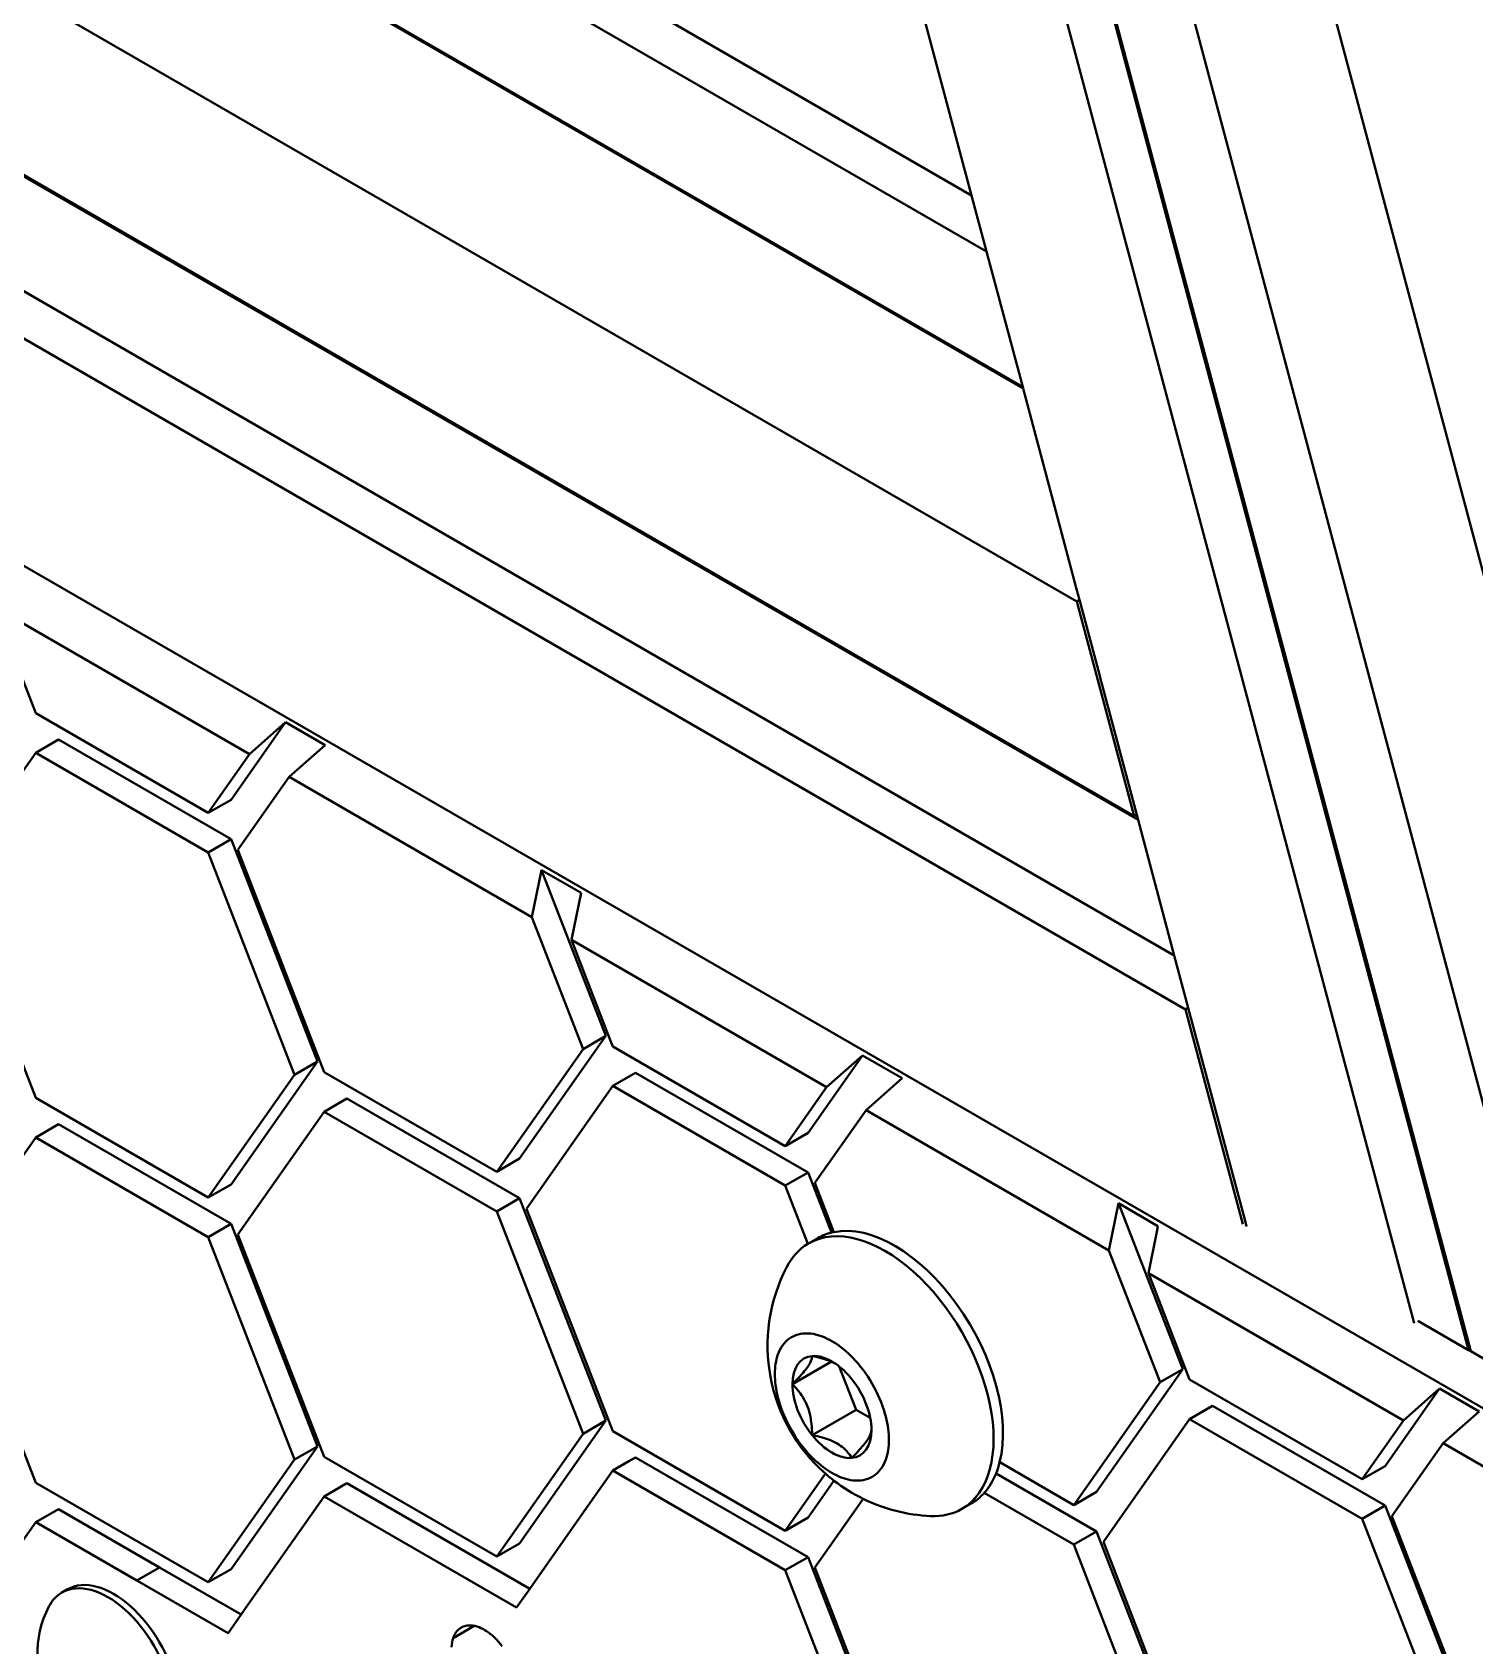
# Model space of a CAD drawing. Header units: millimetres. Extents: x 15 to 415, y 5 to 292.
# Drawn here: x 309.72 to 315.31, y 63.2 to 69.45 of the extents above; entities that cross this region are included whole.
import ezdxf

# ---------------------------------------------------------------- set-up
doc = ezdxf.new("R2010")
doc.units = ezdxf.units.MM
doc.layers.add('Geometries', color=7, linetype='Continuous')

msp = doc.modelspace()

# ---------------------------------------------------------------- linework, layer by layer
at = {"layer": 'Geometries', "linetype": 'Continuous', "lineweight": 40}
for p, q in [((316.3039, 63.7362), (299.0261, 128.5255)), ((315.2899, 64.3438), (298.7328, 126.4306)), ((315.0703, 64.4529), (298.7061, 125.8165)), ((315.6479, 64.1371), (299.2221, 125.7315)), ((300.2689, 120.6446), (315.2817, 64.3485)), ((313.3565, 68.8206), (301.0166, 75.945)), ((313.4144, 68.6034), (300.8575, 75.8531)), ((313.5559, 68.0726), (300.4686, 75.6286)), ((300.4731, 75.6312), (313.5543, 68.0788)), ((299.8587, 75.2765), (313.764, 67.2483)), ((299.3624, 74.8535), (314.0015, 66.4016)), ((313.986, 66.4159), (299.367, 74.8562)), ((298.9781, 74.6316), (314.1414, 65.8771)), ((314.1854, 65.6679), (300.2843, 73.6937)), ((316.1458, 63.6558), (303.042, 71.2212)), ((313.1345, 69.653), (313.3565, 68.8206)), ((313.3565, 68.8206), (313.4144, 68.6034)), ((313.4144, 68.6034), (313.5543, 68.0788)), ((313.5543, 68.0788), (313.5559, 68.0726)), ((313.5559, 68.0726), (313.6773, 67.6175)), ((313.6773, 67.6175), (313.7617, 67.3008)), ((313.7617, 67.3008), (313.7742, 67.2541)), ((313.764, 67.2483), (313.7742, 67.2541)), ((313.986, 66.4159), (313.764, 67.2483)), ((313.7742, 67.2541), (313.7869, 67.2064)), ((310.5592, 66.6566), (309.5708, 67.2273)), ((309.7308, 66.815), (309.5708, 67.2273)), ((313.7869, 67.2064), (313.8527, 66.9596)), ((313.8527, 66.9596), (313.8587, 66.9372)), ((313.8594, 66.9346), (313.8587, 66.9372)), ((313.8594, 66.9346), (313.9099, 66.7451)), ((310.3993, 66.4291), (309.7308, 66.815)), ((310.4877, 66.4801), (310.6987, 66.7803)), ((310.6987, 66.7803), (310.5592, 66.6566)), ((310.8518, 66.6918), (310.6987, 66.7803)), ((313.9099, 66.7451), (313.9962, 66.4217)), ((309.7308, 66.6619), (309.8192, 66.713)), ((310.4877, 66.327), (309.8192, 66.713)), ((310.7124, 66.5682), (310.8518, 66.6918)), ((309.7308, 66.6619), (309.3965, 66.1864)), ((310.3993, 66.276), (309.7308, 66.6619)), ((310.3993, 66.4291), (310.5592, 66.6566)), ((310.7124, 66.5682), (310.5142, 66.2862)), ((311.6529, 66.0252), (310.7124, 66.5682)), ((310.3993, 66.4291), (310.4877, 66.4801)), ((313.9962, 66.4217), (313.986, 66.4159)), ((313.9962, 66.4217), (314.0015, 66.4016)), ((314.0015, 66.4016), (314.1414, 65.8771)), ((310.3993, 66.276), (310.4877, 66.327)), ((310.4877, 66.327), (310.8219, 65.4655)), ((310.3993, 66.276), (310.7335, 65.4145)), ((310.8484, 65.4247), (310.5142, 66.2862)), ((309.7308, 65.3249), (309.3965, 66.1864)), ((311.6903, 66.2077), (311.6529, 66.0252)), ((311.6903, 66.2077), (311.9395, 65.5653)), ((311.8434, 66.1194), (311.6903, 66.2077)), ((311.806, 65.9368), (311.8434, 66.1194)), ((311.6529, 66.0252), (311.8511, 65.5143)), ((312.7944, 65.3662), (311.806, 65.9368)), ((311.806, 65.9368), (311.8642, 65.7869)), ((314.1414, 65.8771), (314.1956, 65.6738)), ((311.8642, 65.7869), (311.9578, 65.5456)), ((314.1854, 65.6679), (314.1956, 65.6738)), ((314.4074, 64.8356), (314.1854, 65.6679)), ((314.1956, 65.6738), (314.4157, 64.8485)), ((311.6053, 65.0898), (311.9395, 65.5653)), ((311.8511, 65.5143), (311.9395, 65.5653)), ((311.5169, 65.0388), (311.8511, 65.5143)), ((311.9578, 65.5456), (311.966, 65.5245)), ((312.6344, 65.1386), (311.966, 65.5245)), ((310.4877, 64.99), (310.8219, 65.4655)), ((310.7335, 65.4145), (310.8219, 65.4655)), ((312.7228, 65.1896), (312.9338, 65.4898)), ((312.9338, 65.4898), (312.7944, 65.3662)), ((313.087, 65.4014), (312.9338, 65.4898)), ((310.3993, 64.939), (310.7335, 65.4145)), ((311.5169, 65.0388), (310.8484, 65.4247)), ((311.966, 65.3715), (311.6317, 64.8959)), ((311.966, 65.3715), (312.0544, 65.4225)), ((312.6344, 64.9855), (311.966, 65.3715)), ((312.7228, 65.0365), (312.0544, 65.4225)), ((312.9475, 65.2777), (313.087, 65.4014)), ((310.3993, 64.939), (309.7308, 65.3249)), ((310.8484, 65.2716), (310.9368, 65.3227)), ((311.6053, 64.9367), (310.9368, 65.3227)), ((312.6344, 65.1386), (312.7944, 65.3662)), ((310.8484, 65.2716), (310.5142, 64.7961)), ((311.5169, 64.8857), (310.8484, 65.2716)), ((312.9475, 65.2777), (312.7493, 64.9957)), ((313.8881, 64.7347), (312.9475, 65.2777)), ((309.7308, 65.1718), (309.8192, 65.2228)), ((310.4877, 64.8369), (309.8192, 65.2228)), ((312.6344, 65.1386), (312.7228, 65.1896)), ((309.7308, 65.1718), (309.3965, 64.6963)), ((310.3993, 64.7859), (309.7308, 65.1718)), ((311.5169, 65.0388), (311.6053, 65.0898)), ((312.6344, 64.9855), (312.7228, 65.0365)), ((312.7228, 65.0365), (312.8133, 64.8034)), ((312.8231, 64.8056), (312.7493, 64.9957)), ((310.3993, 64.939), (310.4877, 64.99)), ((311.5169, 64.8857), (311.6053, 64.9367)), ((311.6053, 64.9367), (311.9395, 64.0752)), ((312.6344, 64.9855), (312.7221, 64.7597)), ((311.5169, 64.8857), (311.8511, 64.0242)), ((311.6317, 64.8959), (311.966, 64.0344)), ((313.9254, 64.9173), (313.8881, 64.7347)), ((313.9254, 64.9173), (314.1747, 64.2749)), ((314.0785, 64.8289), (313.9254, 64.9173)), ((310.3993, 64.7859), (310.4877, 64.8369)), ((310.4877, 64.8369), (310.8219, 63.9754)), ((314.0785, 64.8289), (314.0738, 64.8059)), ((314.4157, 64.8485), (314.4213, 64.8276)), ((310.3993, 64.7859), (310.7335, 63.9244)), ((310.8484, 63.9346), (310.5142, 64.7961)), ((312.7614, 64.7824), (312.7249, 64.7614)), ((314.0412, 64.6463), (314.0738, 64.8059)), ((309.7308, 63.8348), (309.3965, 64.6963)), ((313.8881, 64.7347), (314.0863, 64.2238)), ((315.0296, 64.0757), (314.0412, 64.6463)), ((314.2011, 64.2341), (314.0412, 64.6463)), ((315.0856, 64.4618), (315.2817, 64.3485)), ((315.2817, 64.3485), (315.2899, 64.3438)), ((315.2899, 64.3438), (315.4051, 64.2773)), ((312.8136, 64.3037), (312.6621, 64.2163)), ((312.8436, 64.2852), (312.9088, 64.1172)), ((313.8404, 63.7993), (314.1747, 64.2749)), ((314.0863, 64.2238), (314.1747, 64.2749)), ((313.7521, 63.7483), (314.0863, 64.2238)), ((314.8696, 63.8481), (314.2011, 64.2341)), ((314.958, 63.8992), (315.169, 64.1993)), ((315.169, 64.1993), (315.0296, 64.0757)), ((315.3221, 64.1109), (315.169, 64.1993)), ((314.2011, 64.081), (314.2895, 64.132)), ((314.958, 63.7461), (314.2895, 64.132)), ((311.6053, 63.5997), (311.9395, 64.0752)), ((311.8511, 64.0242), (311.9395, 64.0752)), ((312.9088, 64.1172), (312.7386, 64.019)), ((312.9088, 64.1172), (312.9636, 64.0856)), ((314.2011, 64.081), (313.8669, 63.6055)), ((314.8696, 63.695), (314.2011, 64.081)), ((314.8696, 63.8481), (315.0296, 64.0757)), ((315.1827, 63.9873), (315.3221, 64.1109)), ((311.5169, 63.5487), (311.8511, 64.0242)), ((312.6344, 63.6485), (311.966, 64.0344)), ((310.4877, 63.4999), (310.8219, 63.9754)), ((310.7335, 63.9244), (310.8219, 63.9754)), ((311.5169, 63.5487), (310.8484, 63.9346)), ((315.1827, 63.9873), (314.9845, 63.7053)), ((316.1233, 63.4442), (315.1827, 63.9873)), ((310.3993, 63.4489), (310.7335, 63.9244)), ((311.966, 63.8813), (311.8555, 63.7242)), ((311.966, 63.8813), (312.0288, 63.9176)), ((312.6344, 63.4954), (311.966, 63.8813)), ((312.0544, 63.9324), (312.0288, 63.9176)), ((312.7228, 63.5464), (312.0544, 63.9324)), ((313.8404, 63.6462), (313.4513, 63.8709)), ((313.7521, 63.7483), (313.4652, 63.9139)), ((314.8696, 63.8481), (314.958, 63.8992)), ((310.3993, 63.4489), (309.7308, 63.8348)), ((310.8484, 63.7815), (310.9368, 63.8326)), ((311.6445, 63.424), (310.9368, 63.8326)), ((312.6344, 63.6485), (312.79, 63.8698)), ((312.7228, 63.6995), (312.8232, 63.8424)), ((310.8484, 63.7815), (310.553, 63.3612)), ((311.5934, 63.3514), (310.8484, 63.7815)), ((312.9365, 63.772), (312.9004, 63.7205)), ((313.3186, 63.733), (313.3551, 63.754)), ((313.7521, 63.5952), (313.4055, 63.7953)), ((313.7521, 63.7483), (313.8404, 63.7993)), ((314.8696, 63.695), (314.958, 63.7461)), ((314.958, 63.7461), (315.2923, 62.8846)), ((309.8192, 63.7327), (309.7308, 63.6817)), ((310.2107, 63.5067), (309.8192, 63.7327)), ((311.6445, 63.424), (311.8555, 63.7242)), ((312.6344, 63.6485), (312.7228, 63.6995)), ((312.9004, 63.7205), (312.7493, 63.5056)), ((314.8696, 63.695), (315.2039, 62.8335)), ((315.3187, 62.8438), (314.9845, 63.7053)), ((309.3965, 63.2062), (309.7308, 63.6817)), ((310.1223, 63.4557), (309.7308, 63.6817)), ((313.7521, 63.5952), (313.8404, 63.6462)), ((313.8404, 63.6462), (314.1747, 62.7848)), ((311.5169, 63.5487), (311.6053, 63.5997)), ((313.7521, 63.5952), (314.0863, 62.7337)), ((314.2011, 62.744), (313.8669, 63.6055)), ((310.1223, 63.4557), (310.2107, 63.5067)), ((310.5269, 63.3241), (310.2107, 63.5067)), ((310.3993, 63.4489), (310.4877, 63.4999)), ((312.6344, 63.4954), (312.7228, 63.5464)), ((312.6344, 63.4954), (312.9687, 62.6339)), ((312.7228, 63.5464), (313.0571, 62.6849)), ((313.0836, 62.6441), (312.7493, 63.5056)), ((310.1223, 63.4557), (310.4759, 63.2515)), ((309.8544, 63.4218), (309.8325, 63.4092)), ((311.6445, 63.424), (311.5934, 63.3514)), ((310.5269, 63.3241), (310.4759, 63.2515)), ((310.5269, 63.3241), (310.553, 63.3612)), ((311.4296, 63.2801), (311.3478, 63.2329)), ((311.3829, 63.2754), (311.3741, 63.2703)), ((311.3741, 63.2703), (311.3788, 63.2734))]:
    msp.add_line(p, q, dxfattribs=at)
at = {"layer": 'Geometries', "linetype": 'Continuous', "lineweight": 40, "flags": 128}
for points in [[(313.0361, 64.0003), (313.036, 64.0106), (313.0354, 64.0212), (313.0345, 64.0322), (313.0332, 64.0435), (313.0315, 64.0551), (313.0294, 64.0668), (313.0269, 64.0787), (313.024, 64.0909), (313.0206, 64.1032), (313.0163, 64.1174), (313.0114, 64.1317), (313.006, 64.1462), (313.0001, 64.1607), (312.9937, 64.1752), (312.9867, 64.1897), (312.9793, 64.204), (312.9714, 64.2181), (312.9631, 64.232), (312.9544, 64.2456), (312.9454, 64.2588), (312.9361, 64.2716), (312.9265, 64.284), (312.9167, 64.2959), (312.9066, 64.3073), (312.8965, 64.3182), (312.8873, 64.3274), (312.8781, 64.3361), (312.8689, 64.3444), (312.8596, 64.3521), (312.8505, 64.3594), (312.8415, 64.366), (312.8326, 64.3722), (312.8238, 64.3778), (312.8152, 64.383), (312.8063, 64.3879), (312.7974, 64.3925), (312.7883, 64.3966), (312.7792, 64.4004), (312.77, 64.4037), (312.761, 64.4065), (312.7519, 64.4089), (312.7428, 64.4107), (312.7338, 64.4121), (312.7237, 64.413), (312.7137, 64.4131), (312.7038, 64.4126), (312.6942, 64.4113), (312.6849, 64.4092), (312.6759, 64.4064), (312.6672, 64.4028), (312.6589, 64.3985), (312.651, 64.3935), (312.6436, 64.3878), (312.6367, 64.3813), (312.6302, 64.3743), (312.6243, 64.3666), (312.6189, 64.3584), (312.614, 64.3497), (312.6097, 64.3404), (312.6063, 64.3318), (312.6033, 64.3229), (312.6008, 64.3137), (312.5987, 64.3042), (312.597, 64.2946), (312.5958, 64.285), (312.5949, 64.2752), (312.5944, 64.2654), (312.5942, 64.2555), (312.5944, 64.2452), (312.5949, 64.2345), (312.5958, 64.2236), (312.5971, 64.2123), (312.5989, 64.2006), (312.6009, 64.189), (312.6034, 64.1771), (312.6064, 64.1649), (312.6097, 64.1526), (312.614, 64.1384), (312.6189, 64.124), (312.6243, 64.1096), (312.6302, 64.095), (312.6367, 64.0805), (312.6436, 64.0661), (312.651, 64.0518), (312.6589, 64.0377), (312.6672, 64.0238), (312.6759, 64.0102), (312.6849, 63.997), (312.6942, 63.9841), (312.7038, 63.9717), (312.7137, 63.9598), (312.7237, 63.9484), (312.7338, 63.9376), (312.743, 63.9284), (312.7522, 63.9196), (312.7615, 63.9114), (312.7707, 63.9036), (312.7799, 63.8964), (312.7888, 63.8897), (312.7977, 63.8836), (312.8065, 63.8779), (312.8152, 63.8727), (312.824, 63.8678), (312.8329, 63.8633), (312.842, 63.8591), (312.8511, 63.8554), (312.8603, 63.852), (312.8694, 63.8492), (312.8784, 63.8469), (312.8875, 63.845), (312.8965, 63.8437), (312.9066, 63.8428), (312.9167, 63.8426), (312.9265, 63.8432), (312.9361, 63.8445), (312.9454, 63.8466), (312.9544, 63.8494), (312.9631, 63.8529), (312.9714, 63.8573), (312.9793, 63.8623), (312.9867, 63.868), (312.9937, 63.8744), (313.0001, 63.8815), (313.006, 63.8891), (313.0114, 63.8974), (313.0163, 63.9061), (313.0206, 63.9153), (313.024, 63.924), (313.027, 63.9329), (313.0295, 63.9421), (313.0316, 63.9516), (313.0333, 63.9612), (313.0346, 63.9708), (313.0354, 63.9806), (313.036, 63.9904), (313.0361, 64.0003)], [(312.7386, 64.3252), (312.7385, 64.322), (312.7381, 64.3189), (312.7375, 64.3156), (312.7366, 64.3123), (312.7355, 64.3089), (312.7341, 64.3055), (312.7321, 64.3012), (312.7299, 64.2968), (312.7272, 64.2923), (312.7242, 64.2875), (312.7209, 64.2826), (312.7171, 64.2774), (312.713, 64.272), (312.7084, 64.2663), (312.7034, 64.2603), (312.6979, 64.254), (312.693, 64.2485), (312.6876, 64.2427), (312.6819, 64.2366), (312.6758, 64.2302), (312.6692, 64.2234), (312.6621, 64.2163)], [(312.8136, 64.3037), (312.8125, 64.3042), (312.8038, 64.3076), (312.7947, 64.3109), (312.7865, 64.3135), (312.778, 64.316), (312.769, 64.3184), (312.7594, 64.3208), (312.7493, 64.323), (312.7386, 64.3252)], [(312.8256, 64.2982), (312.8207, 64.3006), (312.8136, 64.3037)], [(312.6621, 64.2163), (312.6692, 64.209), (312.6758, 64.2017), (312.6819, 64.1946), (312.6876, 64.1875), (312.693, 64.1804), (312.6979, 64.1733), (312.7034, 64.1647), (312.7084, 64.1561), (312.713, 64.1474), (312.7171, 64.1385), (312.7209, 64.1295), (312.7242, 64.1202), (312.7272, 64.1107), (312.7299, 64.1008), (312.7321, 64.0906), (312.7341, 64.0801), (312.7355, 64.0709), (312.7366, 64.0614), (312.7375, 64.0515), (312.7381, 64.0411), (312.7385, 64.0303), (312.7386, 64.019)], [(312.7386, 64.019), (312.7493, 64.0168), (312.7594, 64.0146), (312.769, 64.0122), (312.778, 64.0098), (312.7865, 64.0073), (312.7947, 64.0047), (312.8038, 64.0015), (312.8125, 63.998), (312.8207, 63.9944), (312.8284, 63.9906), (312.8357, 63.9866)], [(312.8917, 63.9306), (312.8988, 63.9378), (312.9054, 63.9445), (312.9116, 63.9509), (312.9173, 63.957), (312.9226, 63.9628), (312.9276, 63.9684), (312.933, 63.9747), (312.938, 63.9806), (312.9426, 63.9863), (312.9467, 63.9917), (312.9505, 63.9969), (312.9539, 64.0018), (312.9569, 64.0066), (312.9595, 64.0112), (312.9618, 64.0156), (312.9637, 64.0198), (312.9651, 64.0233), (312.9662, 64.0266), (312.9671, 64.0299), (312.9677, 64.0332), (312.9681, 64.0364), (312.9683, 64.0395)], [(312.8357, 63.9866), (312.8426, 63.9824), (312.8492, 63.978), (312.8554, 63.9733), (312.8613, 63.9683), (312.867, 63.9629), (312.8715, 63.9583), (312.8759, 63.9533), (312.88, 63.9481), (312.8841, 63.9426), (312.888, 63.9368), (312.8917, 63.9306)], [(311.3788, 63.2734), (311.38, 63.2741), (311.3828, 63.2755)], [(311.3828, 63.2755), (311.3865, 63.2771), (311.3933, 63.2794), (311.4004, 63.281), (311.4079, 63.2818), (311.4156, 63.2819), (311.4236, 63.2812), (311.4296, 63.2802)], [(311.4296, 63.2802), (311.4318, 63.2797), (311.4402, 63.2776), (311.4487, 63.2746), (311.4558, 63.2716), (311.463, 63.2681), (311.4702, 63.2641), (311.4774, 63.2596), (311.4846, 63.2547), (311.4917, 63.2494), (311.5001, 63.2425), (311.5084, 63.2351), (311.5165, 63.2271), (311.5243, 63.2187), (311.532, 63.2098), (311.5383, 63.2018)], [(311.3417, 63.1981), (311.3424, 63.2075), (311.3437, 63.2164), (311.3455, 63.2249), (311.3478, 63.2329)]]:
    msp.add_lwpolyline(points, dxfattribs=at)
at = {"layer": 'Geometries', "linetype": 'Continuous', "lineweight": 40}
for centre, radius, start, end in [((313.2269, 64.3656), 0.6608, 152.52098, 228.61473), ((313.2269, 64.3656), 0.6608, 228.61473, 232.35177), ((313.2269, 64.3656), 0.6608, 232.35177, 243.93597), ((313.2269, 64.3656), 0.6608, 243.93597, 267.47901), ((310.1337, 63.1717), 0.3965, 152.52099, 267.47901)]:
    msp.add_arc(centre, radius, start, end, dxfattribs=at)
for centre, major_axis, start_param, end_param in [((313.0218, 64.2472), (0.2969, -0.5142), 0, 3.141593), ((313.0582, 64.2682), (0.2969, -0.5142), 0.536685, 2.950658), ((313.0218, 64.2472), (0.2969, -0.5142), 3.151197, 3.494309), ((313.0218, 64.2472), (0.2969, -0.5142), 3.141593, 3.151197), ((313.0582, 64.2682), (0.2969, -0.5142), 2.979084, 3.141593), ((313.0582, 64.2682), (0.2969, -0.5142), 2.950658, 2.979084), ((312.8152, 64.1279), (0.1083, -0.1875), 2.879793, 3.926991), ((312.8152, 64.1279), (0.1083, -0.1875), 2.288181, 2.879793), ((312.8152, 64.1279), (0.1083, -0.1875), 2.169344, 2.288181), ((312.8152, 64.1279), (0.1083, -0.1875), 1.832596, 2.169344), ((312.8152, 64.1279), (0.1083, -0.1875), 3.926991, 4.974188), ((312.8152, 64.1279), (0.1083, -0.1875), 1.033304, 1.832596), ((312.8152, 64.1279), (0.1083, -0.1875), 0.785398, 1.033304), ((312.8152, 64.1279), (0.1083, -0.1875), 4.974188, 6.021386), ((312.8152, 64.1279), (0.1083, -0.1875), 6.021386, 7.068584), ((313.0582, 64.2682), (0.2969, -0.5142), 0.188662, 0.426311), ((313.0582, 64.2682), (0.2969, -0.5142), 0.426311, 0.536685), ((313.0582, 64.2682), (0.2969, -0.5142), 0, 0.188662), ((313.0218, 64.2472), (0.2969, -0.5142), 5.930469, 6.283185), ((310.0106, 63.1007), (0.1781, -0.3085), 0, 3.141593), ((310.0325, 63.1133), (0.1781, -0.3085), 0, 3.141593), ((310.0106, 63.1007), (0.1781, -0.3085), 3.141593, 3.494309), ((311.4696, 63.1165), (0.0906, -0.157), 3.197754, 3.610473)]:
    msp.add_ellipse(centre, major_axis=major_axis, ratio=0.57735, start_param=start_param, end_param=end_param, dxfattribs=at)

doc.saveas('drawing.dxf')
